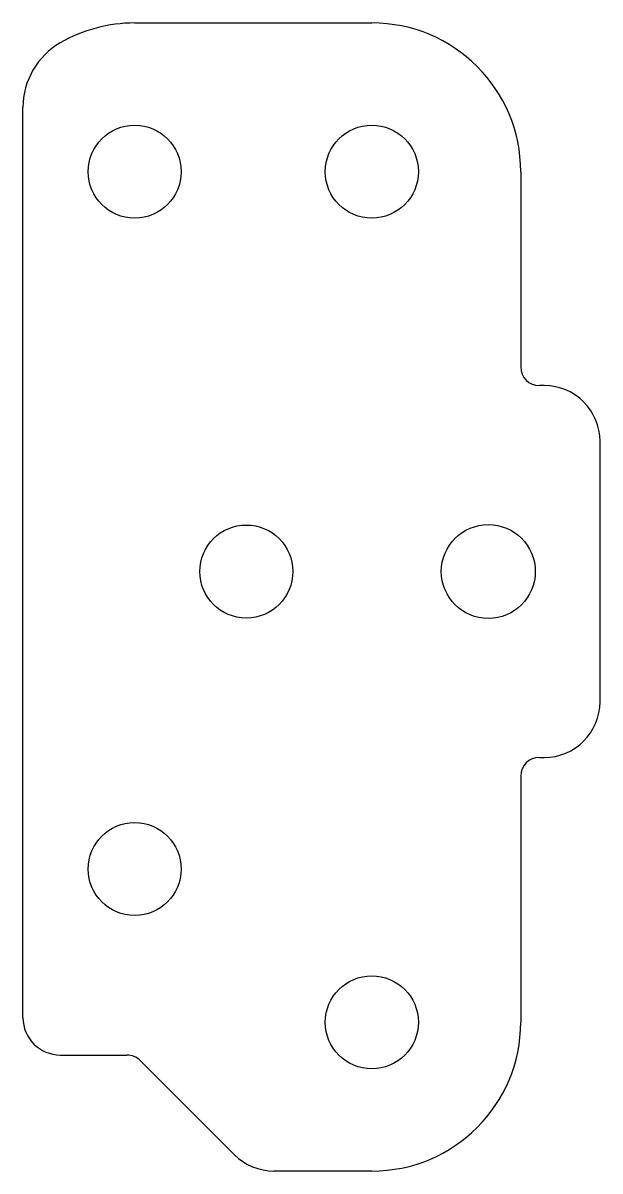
# Model space of a CAD drawing. Extents: x 3 to 34, y -32.2 to 29.5.
import ezdxf

# ---------------------------------------------------------------- set-up
doc = ezdxf.new("R2010")
doc.units = 0
doc.layers.add('Pad002_cs', color=7, linetype='CONTINUOUS')

msp = doc.modelspace()

# ---------------------------------------------------------------- linework, layer by layer
at = {"layer": 'Pad002_cs'}
for p, q in [((9, 29.5, 1.75), (21.74, 29.5, 1.75)), ((3, -24, 1.75), (3, 24.9641, 1.75)), ((29.74, 21.5, 1.75), (29.74, 11, 1.75)), ((31, 10, 1.75), (30.74, 10, 1.75)), ((34, -7, 1.75), (34, 7, 1.75)), ((30.74, -10, 1.75), (31, -10, 1.75)), ((29.74, -11, 1.75), (29.74, -24.24, 1.75)), ((5, -26, 1.75), (8.58579, -26, 1.75)), ((9.29289, -26.2929, 1.75), (14.3613, -31.3613, 1.75)), ((21.74, -32.24, 1.75), (16.4826, -32.24, 1.75))]:
    msp.add_line(p, q, dxfattribs=at)
for centre, radius in [((9, 21.5), 2.5), ((21.74, 21.5), 2.5), ((15, 0), 2.5), ((28, 0), 2.525), ((9, -16), 2.5), ((21.74, -24.24), 2.5)]:
    msp.add_circle(centre, radius, dxfattribs=at)
for centre, radius, start, end in [((9, 21.5, 1.75), 8, 90, 120), ((21.74, 21.5, 1.75), 8, 0, 90), ((7, 24.9641, 1.75), 4, 120, 180), ((30.74, 11, 1.75), 1, 180, -90), ((31, 7, 1.75), 3, 0, 90), ((31, -7, 1.75), 3, -90, 0), ((30.74, -11, 1.75), 1, 90, 180), ((5, -24, 1.75), 2, 180, -90), ((21.74, -24.24, 1.75), 8, -90, 0), ((8.58579, -27, 1.75), 1, 45, 90), ((16.4826, -29.24, 1.75), 3, -135, -90)]:
    msp.add_arc(centre, radius, start, end, dxfattribs=at)

doc.saveas('drawing.dxf')
